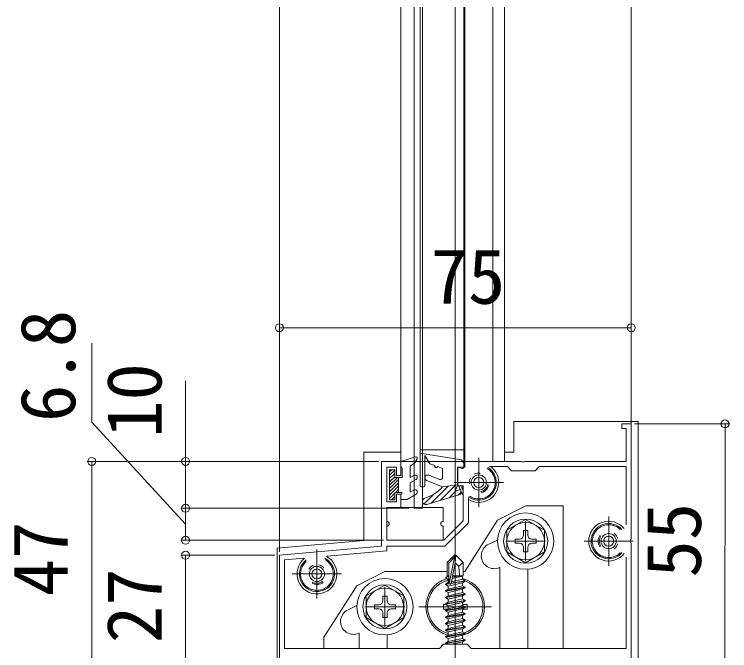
# Model space of a CAD drawing. Units: millimetres, scale not verified. Extents: x -2376 to -396, y -1680 to 1521.
# Drawn here: x -2065.5 to -1913, y 710.2 to 845.9 of the extents above; entities that cross this region are included whole.
import ezdxf
from ezdxf.enums import TextEntityAlignment as Align

# ---------------------------------------------------------------- set-up
doc = ezdxf.new("R2010")
doc.units = ezdxf.units.MM
doc.header["$LTSCALE"] = 8
doc.linetypes.add('CHAIN2', pattern=[12, 9, -1, 1, -1])
doc.linetypes.add('DASHED3', pattern=[4, 3, -1])
for name, color, linetype, lineweight in [('0-3_YKK_11', 7, 'Continuous', 9), ('0-4_YKK_12', 2, 'Continuous', 9), ('0-5_YKK_13', 4, 'Continuous', 9), ('0-6_YKK_D', 6, 'Continuous', 9)]:
    doc.layers.add(name, color=color, linetype=linetype, lineweight=lineweight)
doc.styles.add('ＭＳ ゴシック', font='')
doc.styles.get('ＭＳ ゴシック').set_extended_font_data('MS Gothic')

msp = doc.modelspace()

# ---------------------------------------------------------------- linework, layer by layer
at = {"layer": '0-3_YKK_11'}
for p, q in [((-1935.994, 758.527), (-1935.994, 757.527)), ((-1933.994, 758.527), (-1935.994, 758.527)), ((-1933.994, 733.985), (-1933.994, 758.527)), ((-1935.994, 757.527), (-1935.094, 757.527)), ((-1935.094, 757.527), (-1935.094, 750.527)), ((-1987.194, 750.527), (-1987.194, 732.434)), ((-1983.094, 750.527), (-1987.194, 750.527)), ((-1983.094, 747.527), (-1983.094, 750.527)), ((-1969.494, 750.527), (-1969.494, 749.327)), ((-1957.453, 750.527), (-1969.494, 750.527)), ((-1957.269, 750.407), (-1957.453, 750.527)), ((-1956.719, 750.407), (-1957.269, 750.407)), ((-1956.536, 750.527), (-1956.719, 750.407)), ((-1935.094, 750.527), (-1956.536, 750.527)), ((-1986.094, 749.327), (-1983.994, 749.327)), ((-1986.094, 741.927), (-1986.094, 749.327)), ((-1983.994, 749.327), (-1983.994, 747.527)), ((-1970.994, 749.327), (-1970.994, 745.327)), ((-1969.494, 749.327), (-1970.994, 749.327)), ((-1964.197, 749.427), (-1960.394, 749.427)), ((-1960.394, 749.427), (-1959.494, 748.527)), ((-1954.494, 748.527), (-1953.594, 749.427)), ((-1953.594, 749.427), (-1935.094, 749.427)), ((-1935.094, 749.427), (-1935.094, 736.975)), ((-1983.994, 747.527), (-1983.094, 747.527)), ((-1966.494, 748.527), (-1966.494, 743.527)), ((-1959.494, 748.527), (-1954.494, 748.527)), ((-1968.994, 746.027), (-1963.994, 746.027)), ((-1970.994, 745.327), (-1969.794, 745.327)), ((-1969.794, 745.327), (-1969.794, 737.882)), ((-1983.994, 743.527), (-1983.994, 741.927)), ((-1983.094, 743.527), (-1983.994, 743.527)), ((-1983.094, 740.527), (-1983.094, 743.527)), ((-1983.994, 741.927), (-1986.094, 741.927)), ((-1968.694, 737.427), (-1968.694, 742.741)), ((-1986.094, 740.527), (-1983.094, 740.527)), ((-1986.094, 733.727), (-1986.094, 740.527)), ((-1969.794, 737.882), (-1973.95, 733.727)), ((-1973.694, 732.427), (-1968.694, 737.427)), ((-1938.794, 736.027), (-1938.794, 731.027)), ((-1973.95, 733.727), (-1986.094, 733.727)), ((-1934.114, 733.802), (-1933.994, 733.985)), ((-1934.114, 733.252), (-1934.114, 733.802)), ((-1987.194, 732.434), (-2008.994, 730.527)), ((-1986.094, 732.427), (-1973.694, 732.427)), ((-1986.094, 731.426), (-1986.094, 732.427)), ((-1941.294, 733.527), (-1936.294, 733.527)), ((-1933.994, 733.068), (-1934.114, 733.252)), ((-1933.994, 703.527), (-1933.994, 733.068)), ((-1998.832, 730.312), (-1986.094, 731.426)), ((-2008.994, 730.527), (-2008.994, 703.527)), ((-2007.894, 729.519), (-2003.781, 729.879)), ((-2007.894, 710.627), (-2007.894, 729.519)), ((-2000.994, 729.027), (-2000.994, 724.027)), ((-1935.094, 730.078), (-1935.094, 710.627)), ((-1935.094, 730.078), (-1935.094, 710.627)), ((-2003.494, 726.527), (-1998.494, 726.527)), ((-1973.994, 711.527), (-1974.894, 710.627)), ((-1968.994, 711.527), (-1973.994, 711.527)), ((-1968.094, 710.627), (-1968.994, 711.527)), ((-1974.894, 710.627), (-2007.894, 710.627)), ((-1935.094, 710.627), (-1968.094, 710.627))]:
    msp.add_line(p, q, dxfattribs=at)
at = {"layer": '0-4_YKK_12'}
for p, q in [((-1971.494, 153.027), (-1971.494, 975.009)), ((-2008.994, 732.067), (-2008.994, 880.51)), ((-1983.094, 880.51), (-1983.094, 750.52)), ((-1980.294, 880.51), (-1980.294, 750.527)), ((-1969.494, 880.51), (-1969.494, 750.527)), ((-1963.494, 880.51), (-1963.494, 750.527)), ((-1960.994, 880.51), (-1960.994, 750.527)), ((-1933.994, 758.227), (-1933.994, 880.51)), ((-1983.094, 750.527), (-1960.994, 750.527)), ((-1966.494, 751.277), (-1966.494, 740.777)), ((-1961.244, 746.027), (-1971.744, 746.027)), ((-1938.794, 738.777), (-1938.794, 728.277)), ((-1956.494, 737.777), (-1956.494, 729.277)), ((-1952.244, 733.527), (-1960.744, 733.527)), ((-1933.544, 733.527), (-1944.044, 733.527)), ((-2000.994, 731.777), (-2000.994, 721.277)), ((-1995.744, 726.527), (-2006.244, 726.527)), ((-1971.494, 726.777), (-1971.494, 712.277)), ((-1986.494, 723.777), (-1986.494, 715.277)), ((-1982.244, 719.527), (-1990.744, 719.527)), ((-1963.744, 719.527), (-1979.244, 719.527))]:
    msp.add_line(p, q, dxfattribs=at)
at = {"layer": '0-4_YKK_12', "linetype": 'CHAIN2'}
msp.add_line((-1971.495, 696.627), (-1971.495, 731.527), dxfattribs=at)
at = {"layer": '0-5_YKK_13'}
for p, q in [((-1980.294, 900.509), (-1980.294, 740.527)), ((-1969.694, 891.066), (-1969.694, 749.964)), ((-1978.996, 889.109), (-1978.996, 751.92)), ((-1958.994, 759.027), (-1932.494, 759.027)), ((-1958.994, 759.027), (-1958.994, 752.527)), ((-1932.494, 759.027), (-1932.494, 703.027)), ((-1990.994, 752.527), (-1983.094, 752.527)), ((-1990.994, 752.527), (-1990.994, 734.094)), ((-1978.996, 753.027), (-1969.694, 753.027)), ((-1978.988, 745.419), (-1978.988, 751.92)), ((-1970.533, 750.951), (-1978.642, 752.216)), ((-1960.994, 752.527), (-1958.994, 752.527)), ((-1983.087, 750.52), (-1979.978, 751.505)), ((-1983.087, 750.52), (-1983.087, 749.519)), ((-1979.627, 751.069), (-1980.118, 750.219)), ((-1977.989, 751.811), (-1976.955, 750.019)), ((-1977.989, 751.811), (-1977.989, 745.419)), ((-1983.087, 749.519), (-1982.787, 749)), ((-1982.787, 749), (-1982.787, 747.12)), ((-1981.087, 749.519), (-1980.118, 750.219)), ((-1981.087, 749.519), (-1981.087, 747.12)), ((-1975.869, 749.628), (-1976.955, 750.019)), ((-1974.187, 749.019), (-1975.305, 749.423)), ((-1974.187, 749.019), (-1974.187, 747.142)), ((-1970.987, 749.32), (-1970.077, 749.033)), ((-1970.987, 749.32), (-1970.987, 745.52)), ((-1969.687, 749.964), (-1969.687, 749.32)), ((-1984.387, 748.72), (-1985.487, 748.72)), ((-1985.487, 748.291), (-1985.058, 748.72)), ((-1985.487, 747.584), (-1984.387, 748.684)), ((-1985.487, 746.876), (-1984.387, 747.977)), ((-1984.387, 748.72), (-1984.387, 747.12)), ((-1981.087, 747.12), (-1980.337, 747.552)), ((-1974.87, 746.676), (-1977.169, 747.578)), ((-1985.487, 746.169), (-1984.387, 747.269)), ((-1985.487, 745.463), (-1983.83, 747.12)), ((-1985.487, 744.755), (-1983.587, 746.655)), ((-1985.487, 744.048), (-1983.587, 745.948)), ((-1984.387, 747.12), (-1982.787, 747.12)), ((-1983.587, 747.12), (-1983.587, 743.92)), ((-1979.837, 746.687), (-1981.087, 745.965)), ((-1981.087, 745.965), (-1981.087, 743.979)), ((-1974.187, 745.12), (-1977.608, 746.461)), ((-1985.487, 743.341), (-1983.587, 745.241)), ((-1984.201, 743.92), (-1983.587, 744.534)), ((-1981.087, 743.979), (-1980.337, 744.412)), ((-1978.288, 745.12), (-1978.688, 745.12)), ((-1972.982, 745.271), (-1976.614, 741.639)), ((-1971.442, 745.463), (-1974.697, 742.209)), ((-1970.987, 745.52), (-1974.187, 745.12)), ((-1971.288, 744.27), (-1972.779, 742.779)), ((-1971.487, 744.22), (-1970.987, 745.52)), ((-1970.287, 744.519), (-1971.487, 744.22)), ((-1970.287, 743.52), (-1970.287, 744.519)), ((-1985.487, 742.634), (-1984.387, 743.734)), ((-1985.094, 742.319), (-1984.387, 743.027)), ((-1984.387, 743.92), (-1984.387, 742.319)), ((-1984.387, 743.92), (-1982.787, 743.92)), ((-1983.087, 743.4), (-1982.787, 743.92)), ((-1983.087, 743.4), (-1983.087, 742.42)), ((-1979.837, 743.545), (-1981.787, 742.42)), ((-1976.058, 743.541), (-1978.167, 741.432)), ((-1970.287, 743.52), (-1977.588, 741.349)), ((-1970.287, 743.923), (-1970.862, 743.349)), ((-1983.087, 742.42), (-1981.787, 742.42)), ((-1978.487, 740.527), (-1980.287, 740.527)), ((-1956.49, 741.027), (-1962.49, 738.027)), ((-1956.49, 741.027), (-1948.494, 741.027)), ((-1948.494, 741.027), (-1948.494, 710.627)), ((-1962.49, 738.027), (-1969.49, 727.027)), ((-1956.494, 738.145), (-1960.494, 735.836)), ((-1952.494, 735.836), (-1956.494, 738.145)), ((-1960.494, 735.836), (-1960.494, 731.217)), ((-1956.934, 735.777), (-1956.934, 734.847)), ((-1956.054, 735.777), (-1956.934, 735.777)), ((-1956.054, 734.847), (-1956.054, 735.777)), ((-1952.494, 731.217), (-1952.494, 735.836)), ((-2009.494, 732.023), (-1990.994, 733.642)), ((-1990.994, 734.094), (-1990.994, 733.642)), ((-1964.363, 732.892), (-1962.49, 733.766)), ((-1958.744, 733.967), (-1958.744, 733.087)), ((-1957.814, 733.967), (-1958.744, 733.967)), ((-1954.244, 733.967), (-1955.174, 733.967)), ((-1954.244, 733.087), (-1954.244, 733.967)), ((-1958.744, 733.087), (-1957.814, 733.087)), ((-1956.934, 732.207), (-1956.934, 731.277)), ((-1956.054, 731.277), (-1956.054, 732.207)), ((-1955.174, 733.087), (-1954.244, 733.087)), ((-2009.494, 703.027), (-2009.494, 732.023)), ((-1960.494, 731.217), (-1956.494, 728.908)), ((-1956.934, 731.277), (-1956.054, 731.277)), ((-1956.494, 728.908), (-1952.494, 731.217)), ((-1971.645, 730.527), (-1973.195, 728.977)), ((-1972.895, 728.853), (-1971.645, 730.103)), ((-1972.826, 724.405), (-1971.645, 730.103)), ((-1971.645, 730.103), (-1971.645, 730.527)), ((-1971.345, 730.527), (-1971.645, 730.527)), ((-1971.495, 728.905), (-1971.345, 730.527)), ((-1971.495, 728.905), (-1971.495, 730.527)), ((-1971.345, 730.527), (-1969.795, 728.977)), ((-1973.195, 728.977), (-1972.895, 728.853)), ((-1973.195, 726.008), (-1973.195, 728.977)), ((-1972.895, 724.575), (-1972.895, 728.853)), ((-1972.404, 724.52), (-1971.495, 728.905)), ((-1971.495, 728.905), (-1970.752, 728.173)), ((-1970.752, 728.173), (-1969.795, 728.977)), ((-1970.752, 728.173), (-1970.595, 726.127)), ((-1969.795, 726.127), (-1969.795, 728.977)), ((-1962.039, 727.907), (-1961.994, 727.928)), ((-1961.994, 727.928), (-1961.994, 710.627)), ((-1955.994, 727.548), (-1955.994, 710.627)), ((-1986.49, 727.027), (-1992.49, 724.027)), ((-1986.49, 727.027), (-1973.195, 727.027)), ((-1973.495, 725.834), (-1973.195, 726.008)), ((-1973.195, 726.127), (-1972.895, 726.127)), ((-1972.19, 725.552), (-1969.945, 726.059)), ((-1972.13, 725.844), (-1970.411, 726.127)), ((-1972.074, 726.11), (-1971.99, 726.127)), ((-1972.071, 726.127), (-1969.795, 726.127)), ((-1971.495, 727.027), (-1971.494, 727.027)), ((-1969.795, 726.127), (-1969.945, 726.059)), ((-1969.945, 725.394), (-1969.945, 726.059)), ((-1969.795, 727.027), (-1969.49, 727.027)), ((-1973.595, 724.377), (-1973.045, 724.694)), ((-1972.882, 724.495), (-1973.595, 724.377)), ((-1973.495, 725.834), (-1972.895, 725.951)), ((-1973.495, 725.619), (-1973.495, 725.834)), ((-1973.495, 725.619), (-1972.895, 725.718)), ((-1973.495, 725.619), (-1973.045, 725.359)), ((-1973.045, 725.359), (-1972.891, 725.394)), ((-1973.045, 724.694), (-1973.045, 725.359)), ((-1972.895, 724.728), (-1973.045, 724.694)), ((-1973.045, 723.959), (-1969.945, 724.659)), ((-1972.42, 724.472), (-1969.395, 724.977)), ((-1969.395, 725.076), (-1972.392, 724.577)), ((-1969.945, 725.394), (-1972.335, 724.854)), ((-1969.395, 725.076), (-1969.945, 725.394)), ((-1969.395, 724.977), (-1969.945, 724.659)), ((-1969.945, 723.994), (-1969.945, 724.659)), ((-1969.395, 724.977), (-1969.395, 725.076)), ((-1992.49, 724.027), (-1999.49, 713.027)), ((-1986.49, 724.146), (-1990.49, 721.836)), ((-1982.49, 721.836), (-1986.49, 724.146)), ((-1973.595, 724.277), (-1972.826, 724.405)), ((-1973.595, 724.277), (-1973.595, 724.377)), ((-1973.595, 724.277), (-1973.045, 723.959)), ((-1969.395, 723.677), (-1973.595, 722.977)), ((-1973.595, 722.876), (-1969.395, 723.577)), ((-1973.595, 722.977), (-1973.045, 723.294)), ((-1973.595, 722.876), (-1973.595, 722.977)), ((-1969.945, 723.994), (-1973.045, 723.294)), ((-1973.045, 723.294), (-1973.045, 723.959)), ((-1973.045, 722.559), (-1969.945, 723.259)), ((-1969.395, 723.677), (-1969.945, 723.994)), ((-1969.395, 723.577), (-1969.945, 723.259)), ((-1969.945, 722.594), (-1969.945, 723.259)), ((-1969.395, 723.577), (-1969.395, 723.677)), ((-1990.49, 721.836), (-1990.49, 717.217)), ((-1986.93, 721.777), (-1986.93, 720.847)), ((-1986.05, 721.777), (-1986.93, 721.777)), ((-1986.05, 720.847), (-1986.05, 721.777)), ((-1982.49, 717.217), (-1982.49, 721.836)), ((-1973.595, 722.876), (-1973.045, 722.559)), ((-1969.395, 722.277), (-1973.595, 721.577)), ((-1973.595, 721.477), (-1969.395, 722.177)), ((-1973.595, 721.577), (-1973.045, 721.894)), ((-1973.595, 721.477), (-1973.595, 721.577)), ((-1973.595, 721.477), (-1973.045, 721.159)), ((-1969.945, 722.594), (-1973.045, 721.894)), ((-1973.045, 721.894), (-1973.045, 722.559)), ((-1973.045, 721.159), (-1969.945, 721.859)), ((-1969.395, 722.277), (-1969.945, 722.594)), ((-1969.395, 722.177), (-1969.945, 721.859)), ((-1969.945, 721.194), (-1969.945, 721.859)), ((-1969.395, 722.177), (-1969.395, 722.277)), ((-1988.74, 719.967), (-1988.74, 719.087)), ((-1987.81, 719.967), (-1988.74, 719.967)), ((-1984.24, 719.967), (-1985.17, 719.967)), ((-1984.24, 719.087), (-1984.24, 719.967)), ((-1973.508, 720.027), (-1973.994, 720.027)), ((-1973.994, 720.027), (-1973.994, 719.027)), ((-1969.395, 720.877), (-1973.595, 720.177)), ((-1973.595, 720.077), (-1969.395, 720.777)), ((-1973.595, 720.177), (-1973.045, 720.494)), ((-1973.595, 720.077), (-1973.595, 720.177)), ((-1973.595, 720.077), (-1973.045, 719.759)), ((-1969.945, 721.194), (-1973.045, 720.494)), ((-1973.045, 720.494), (-1973.045, 721.159)), ((-1973.045, 719.759), (-1969.945, 720.459)), ((-1969.395, 720.877), (-1969.945, 721.194)), ((-1969.395, 720.777), (-1969.945, 720.459)), ((-1969.945, 719.794), (-1969.945, 720.459)), ((-1968.994, 720.027), (-1969.945, 720.027)), ((-1969.395, 720.777), (-1969.395, 720.877)), ((-1968.994, 719.027), (-1968.994, 720.027)), ((-1994.363, 718.892), (-1992.485, 719.768)), ((-1988.74, 719.087), (-1987.81, 719.087)), ((-1985.17, 719.087), (-1984.24, 719.087)), ((-1973.994, 719.027), (-1973.162, 719.027)), ((-1969.395, 719.477), (-1973.595, 718.777)), ((-1973.595, 718.677), (-1969.395, 719.376)), ((-1973.595, 718.777), (-1973.045, 719.094)), ((-1973.595, 718.677), (-1973.595, 718.777)), ((-1973.595, 718.677), (-1973.045, 718.359)), ((-1969.945, 719.794), (-1973.045, 719.094)), ((-1973.045, 719.094), (-1973.045, 719.759)), ((-1973.045, 718.359), (-1969.945, 719.059)), ((-1969.945, 718.394), (-1973.045, 717.694)), ((-1973.045, 717.694), (-1973.045, 718.359)), ((-1969.395, 719.477), (-1969.945, 719.794)), ((-1969.395, 719.376), (-1969.945, 719.059)), ((-1969.945, 718.394), (-1969.945, 719.059)), ((-1969.945, 719.027), (-1968.994, 719.027)), ((-1969.395, 718.077), (-1969.945, 718.394)), ((-1969.395, 719.376), (-1969.395, 719.477)), ((-1990.49, 717.217), (-1986.49, 714.908)), ((-1986.93, 718.207), (-1986.93, 717.277)), ((-1986.93, 717.277), (-1986.05, 717.277)), ((-1986.49, 714.908), (-1982.49, 717.217)), ((-1986.05, 717.277), (-1986.05, 718.207)), ((-1969.395, 718.077), (-1973.595, 717.377)), ((-1973.595, 717.277), (-1969.395, 717.977)), ((-1973.595, 717.377), (-1973.045, 717.694)), ((-1973.595, 717.277), (-1973.595, 717.377)), ((-1973.595, 717.277), (-1973.045, 716.959)), ((-1973.045, 716.959), (-1969.945, 717.659)), ((-1969.945, 716.994), (-1973.045, 716.294)), ((-1973.045, 716.294), (-1973.045, 716.959)), ((-1969.395, 717.977), (-1969.945, 717.659)), ((-1969.945, 716.994), (-1969.945, 717.659)), ((-1969.395, 716.677), (-1969.945, 716.994)), ((-1969.395, 717.977), (-1969.395, 718.077)), ((-1969.395, 716.677), (-1973.595, 715.977)), ((-1973.595, 715.877), (-1969.395, 716.577)), ((-1973.595, 715.977), (-1973.045, 716.294)), ((-1973.595, 715.877), (-1973.595, 715.977)), ((-1973.595, 715.877), (-1973.045, 715.559)), ((-1973.045, 715.559), (-1969.945, 716.259)), ((-1969.945, 715.594), (-1973.045, 714.894)), ((-1973.045, 714.894), (-1973.045, 715.559)), ((-1969.395, 716.577), (-1969.945, 716.259)), ((-1969.945, 715.594), (-1969.945, 716.259)), ((-1969.395, 715.277), (-1969.945, 715.594)), ((-1969.395, 716.577), (-1969.395, 716.677)), ((-1992.039, 713.907), (-1991.994, 713.928)), ((-1991.994, 713.928), (-1991.994, 710.627)), ((-1969.395, 715.277), (-1973.595, 714.577)), ((-1973.595, 714.477), (-1969.395, 715.177)), ((-1973.595, 714.577), (-1973.045, 714.894)), ((-1973.595, 714.477), (-1973.595, 714.577)), ((-1973.595, 714.477), (-1973.045, 714.159)), ((-1969.395, 713.877), (-1973.595, 713.177)), ((-1973.595, 713.077), (-1969.395, 713.777)), ((-1973.045, 714.159), (-1969.945, 714.859)), ((-1969.945, 714.194), (-1973.045, 713.494)), ((-1973.045, 713.494), (-1973.045, 714.159)), ((-1969.395, 715.177), (-1969.945, 714.859)), ((-1969.945, 714.194), (-1969.945, 714.859)), ((-1969.395, 713.877), (-1969.945, 714.194)), ((-1969.395, 713.777), (-1969.945, 713.459)), ((-1969.395, 715.177), (-1969.395, 715.277)), ((-1969.395, 713.777), (-1969.395, 713.877)), ((-1999.49, 713.027), (-1999.49, 710.627)), ((-1985.994, 713.547), (-1985.994, 710.627)), ((-1973.595, 713.177), (-1973.045, 713.494)), ((-1973.595, 713.077), (-1973.595, 713.177)), ((-1973.595, 713.077), (-1973.045, 712.759)), ((-1969.395, 712.477), (-1973.595, 711.777)), ((-1973.595, 711.677), (-1969.395, 712.377)), ((-1973.045, 712.759), (-1969.945, 713.459)), ((-1969.945, 712.794), (-1973.045, 712.094)), ((-1973.045, 712.094), (-1973.045, 712.759)), ((-1969.945, 712.794), (-1969.945, 713.459)), ((-1969.395, 712.477), (-1969.945, 712.794)), ((-1969.395, 712.377), (-1969.945, 712.059)), ((-1969.395, 712.377), (-1969.395, 712.477)), ((-1973.595, 711.777), (-1973.045, 712.094)), ((-1973.595, 711.677), (-1973.595, 711.777)), ((-1973.595, 711.677), (-1973.335, 711.527)), ((-1972.303, 711.527), (-1969.945, 712.059)), ((-1969.945, 711.527), (-1969.945, 712.059))]:
    msp.add_line(p, q, dxfattribs=at)
at = {"layer": '0-5_YKK_13', "linetype": 'DASHED3'}
for p, q in [((-1974.094, 740.727), (-1974.094, 737.727)), ((-1986.094, 733.727), (-1986.094, 736.727)), ((-1974.094, 736.727), (-1974.094, 733.727)), ((-1974.094, 733.727), (-1986.094, 733.727))]:
    msp.add_line(p, q, dxfattribs=at)
at = {"layer": '0-5_YKK_13'}
for points in [[(-1980.294, 900.509), (-1978.494, 900.509), (-1978.494, 740.527)], [(-1985.487, 748.72), (-1985.487, 742.319), (-1984.387, 742.319)]]:
    msp.add_lwpolyline(points, dxfattribs=at)
at = {"layer": '0-5_YKK_13', "linetype": 'DASHED3'}
msp.add_lwpolyline([(-1986.094, 737.727), (-1986.094, 740.727), (-1974.094, 740.727)], dxfattribs=at)
at = {"layer": '0-5_YKK_13'}
for centre, radius in [((-1966.494, 746.027), 1.616), ((-1966.494, 746.027), 1.07), ((-1956.494, 733.527), 6), ((-1956.494, 733.527), 4.7), ((-1956.494, 733.527), 4), ((-1938.794, 733.527), 1.616), ((-1938.794, 733.527), 1.07), ((-2000.994, 726.527), 1.616), ((-2000.994, 726.527), 1.07), ((-1986.49, 719.527), 6), ((-1986.49, 719.527), 4.7), ((-1986.49, 719.527), 4)]:
    msp.add_circle(centre, radius, dxfattribs=at)
for centre, radius, start, end in [((-1978.688, 751.92), 0.3, 81.13684, 180), ((-1979.887, 751.219), 0.3, 329.99576, 107.58987), ((-1970.687, 749.964), 1, 0, 81.13684), ((-1975.587, 749.526), 0.3, 160.13199, 340.13199), ((-1969.987, 749.32), 0.3, 252.54239, 0), ((-1966.494, 746.027), 4.25, 238.82544, 53.1301), ((-1966.494, 746.027), 3.75, 234.98973, 59.26636), ((-1980.087, 747.12), 0.5, 299.99998, 119.99998), ((-1977.388, 747.02), 0.6, 68.58522, 248.58522), ((-1966.494, 746.027), 2, 81.42665, 118.57335), ((-1974.687, 747.142), 0.5, 248.58522, 0), ((-1966.494, 746.027), 2.25, 169.99506, 170.00493), ((-1966.494, 746.027), 2, 151.42664, 188.57335), ((-1980.087, 743.979), 0.5, 299.99998, 119.99998), ((-1978.688, 745.419), 0.3, 180, 270), ((-1978.288, 745.419), 0.3, 270, 0), ((-1980.221, 750.372), 8, 286.24741, 318.96135), ((-1966.494, 746.027), 4.25, 189.48015, 201.3654), ((-1966.494, 746.027), 3.75, 190.75832, 208.35764), ((-1966.494, 746.027), 2, 234.99448, 235.00551), ((-1966.494, 746.027), 2, 279.90036, 350.09962), ((-1966.494, 746.027), 2.25, 282.6479, 347.35208), ((-1966.494, 746.027), 4.25, 206.81784, 219.06145), ((-1977.787, 742.02), 0.7, 106.24741, 286.56104), ((-1938.794, 733.527), 4.25, 38.74185, 321.25813), ((-1938.794, 733.527), 3.75, 40.9384, 319.06158), ((-1938.794, 733.527), 2, 16.42664, 53.57335), ((-1957.814, 734.847), 0.88, 270, 0), ((-1955.174, 734.847), 0.88, 180, 270), ((-1938.794, 733.527), 2.25, 147.6479, 212.35208), ((-1938.794, 733.527), 2, 144.90036, 215.09962), ((-1963.201, 730.399), 2.75, 115, 295), ((-1957.814, 732.207), 0.88, 0, 90), ((-1955.174, 732.207), 0.88, 90, 180), ((-1938.794, 733.527), 2, 306.42664, 343.57335), ((-1938.794, 733.527), 2, 259.99648, 260.00351), ((-2000.994, 726.527), 4.25, 128.19203, 61.80795), ((-2000.994, 726.527), 3.75, 127.10722, 62.89278), ((-2000.994, 726.527), 2, 111.42664, 148.57335), ((-2000.994, 726.527), 2, 41.42664, 78.57335), ((-2000.994, 726.527), 2, 194.99629, 195.00369), ((-2000.994, 726.527), 2.25, 242.6479, 307.35208), ((-2000.994, 726.527), 2, 239.90036, 310.09962), ((-1971.494, 719.527), 6.25, 106.83118, 255.38669), ((-1971.494, 719.527), 5.9, 105.2334, 254.76659), ((-1972.646, 724.575), 0.248, 180, 347.19095), ((-1971.494, 719.527), 6.25, 284.73633, 75.64302), ((-1971.494, 719.527), 5.9, 289.35402, 69.15184), ((-1987.81, 720.847), 0.88, 270, 0), ((-1985.17, 720.847), 0.88, 180, 270), ((-1993.201, 716.399), 2.75, 115, 295), ((-1987.81, 718.207), 0.88, 0, 90), ((-1985.17, 718.207), 0.88, 90, 180), ((-1971.494, 719.527), 6.25, 260.71265, 263.76709)]:
    msp.add_arc(centre, radius, start, end, dxfattribs=at)
at = {"layer": '0-5_YKK_13', "linetype": 'DASHED3'}
for centre, radius, start, end in [((-1966.494, 746.027), 3.5, 235.3466, 58.90947), ((-1966.494, 746.027), 3.5, 192.59549, 199.46294), ((-1986.094, 737.227), 0.5, 270, 90), ((-1974.094, 737.227), 0.5, 90, 270), ((-1938.794, 733.527), 3.5, 44.97342, 315.02657), ((-2000.994, 726.527), 3.5, 130.79944, 59.20056)]:
    msp.add_arc(centre, radius, start, end, dxfattribs=at)
at = {"layer": '0-6_YKK_D'}
for p, q in [((-2008.994, 731.252), (-2008.994, 780.027)), ((-1933.994, 759.227), (-1933.994, 780.027)), ((-2008.994, 779.027), (-1933.994, 779.027)), ((-2048.994, 758.927), (-2048.994, 775.727)), ((-2028.994, 750.527), (-2028.994, 767.687)), ((-2028.994, 737.126), (-2048.994, 758.927)), ((-1933.294, 758.527), (-1912.994, 758.526)), ((-1913.995, 703.526), (-1913.994, 758.526)), ((-1987.894, 750.527), (-2049.994, 750.527)), ((-2048.994, 703.527), (-2048.994, 750.527)), ((-1987.894, 750.527), (-2029.994, 750.527)), ((-2028.994, 740.527), (-2028.994, 750.527)), ((-1981.294, 740.527), (-2029.994, 740.527)), ((-1981.294, 740.527), (-2029.994, 740.527)), ((-2028.994, 740.527), (-2028.994, 733.727)), ((-1986.794, 733.727), (-2029.994, 733.727)), ((-2009.994, 730.527), (-2029.994, 730.527)), ((-2028.994, 703.527), (-2028.994, 730.527))]:
    msp.add_line(p, q, dxfattribs=at)
for centre in [(-2008.994, 779.027), (-1933.994, 779.027), (-1913.994, 758.526), (-2048.994, 750.527), (-2028.994, 750.527), (-2028.994, 740.527), (-2028.994, 740.527), (-2028.994, 733.727), (-2028.994, 730.527)]:
    msp.add_circle(centre, 0.85, dxfattribs=at)

# ---------------------------------------------------------------- texts
at = {"layer": '0-6_YKK_D', "color": 4, "style": 'ＭＳ ゴシック'}
msp.add_text('75', height=11.73, dxfattribs=at).set_placement((-1976.774, 780.626), align=Align.BOTTOM_LEFT)
for s, p in [('6.8', (-2048.994, 758.927)), ('10', (-2030.594, 755.527)), ('55', (-1915.595, 725.747)), ('47', (-2050.594, 721.747)), ('27', (-2030.594, 711.747))]:
    msp.add_text(s, height=11.73, rotation=90, dxfattribs=at).set_placement(p, align=Align.BOTTOM_LEFT)

doc.saveas('drawing.dxf')
